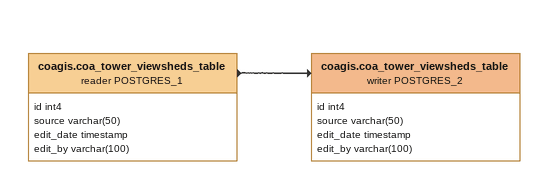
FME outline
coagis.coa_tower_viewsheds_table (reader POSTGRES_1)
    attributes: id int4, source varchar(50), edit_date timestamp, edit_by varchar(100)
    -> coagis.coa_tower_viewsheds_table (writer POSTGRES_2)
coagis.coa_tower_viewsheds_table (writer POSTGRES_2)
    attributes: id int4, source varchar(50), edit_date timestamp, edit_by varchar(100)
